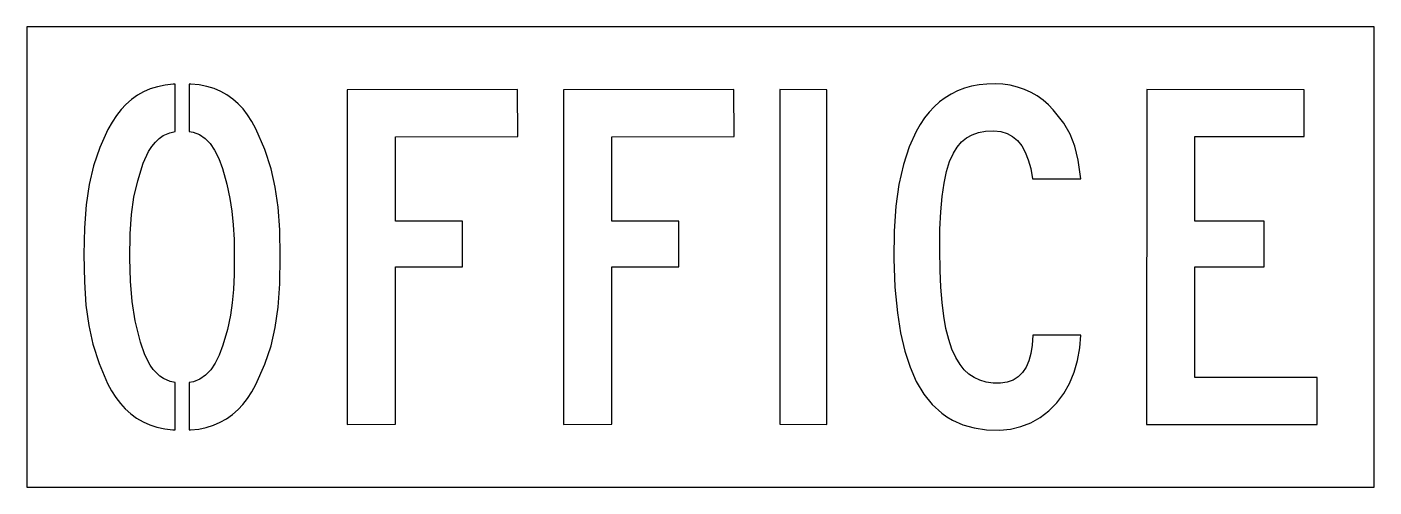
# Model space of a CAD drawing. Header units: inches. Extents: x 0 to 48.2, y 0 to 16.5.
import ezdxf

# ---------------------------------------------------------------- set-up
doc = ezdxf.new("R2010")
doc.units = ezdxf.units.IN
doc.layers.add('CUT', color=1, linetype='CONTINUOUS')
doc.layers.add('SHEET', color=8, linetype='CONTINUOUS')

msp = doc.modelspace()

# ---------------------------------------------------------------- linework, layer by layer
at = {"layer": 'CUT'}
for points in [[(2.041, 8.335), (2.057, 7.355), (2.113, 6.525), (2.212, 5.794), (2.358, 5.129), (2.581, 4.436), (2.891, 3.715), (3.034, 3.45), (3.187, 3.21), (3.35, 2.993), (3.521, 2.802), (3.719, 2.621), (3.93, 2.466), (4.157, 2.335), (4.397, 2.23), (4.656, 2.147), (4.934, 2.088), (5.23, 2.052), (5.307, 2.049), (5.307, 3.752), (5.132, 3.788), (4.894, 3.892), (4.76, 3.982), (4.636, 4.092), (4.521, 4.222), (4.414, 4.372), (4.224, 4.738), (4.063, 5.196), (3.882, 5.966), (3.769, 6.656), (3.704, 7.38), (3.683, 8.208), (3.698, 9.078), (3.746, 9.778), (3.833, 10.396), (3.968, 10.983), (4.163, 11.609), (4.357, 12.033), (4.473, 12.215), (4.599, 12.37), (4.738, 12.5), (4.885, 12.603), (5.119, 12.708), (5.307, 12.749), (5.307, 14.45), (5.238, 14.447), (4.946, 14.413), (4.672, 14.356), (4.418, 14.277), (4.179, 14.175), (3.955, 14.049), (3.744, 13.898), (3.547, 13.722), (3.371, 13.533), (3.205, 13.32), (3.048, 13.083), (2.897, 12.817), (2.605, 12.177), (2.383, 11.514), (2.23, 10.851), (2.124, 10.12), (2.063, 9.294)], [(5.807, 2.047), (5.862, 2.049), (6.151, 2.082), (6.424, 2.138), (6.679, 2.217), (6.923, 2.322), (7.149, 2.45), (7.362, 2.602), (7.561, 2.779), (7.735, 2.967), (7.901, 3.18), (8.057, 3.417), (8.203, 3.677), (8.524, 4.402), (8.744, 5.064), (8.893, 5.727), (8.995, 6.455), (9.054, 7.284), (9.073, 8.265), (9.054, 9.225), (8.996, 10.036), (8.894, 10.755), (8.744, 11.416), (8.52, 12.1), (8.196, 12.85), (8.052, 13.112), (7.902, 13.346), (7.739, 13.558), (7.568, 13.743), (7.375, 13.915), (7.165, 14.064), (6.941, 14.188), (6.702, 14.288), (6.443, 14.365), (6.168, 14.419), (5.87, 14.451), (5.807, 14.452), (5.807, 12.752), (5.952, 12.727), (6.177, 12.637), (6.379, 12.5), (6.56, 12.316), (6.722, 12.082), (6.871, 11.783), (7.002, 11.427), (7.157, 10.867), (7.27, 10.35), (7.342, 9.89), (7.392, 9.405), (7.421, 8.872), (7.423, 7.624), (7.399, 7.081), (7.356, 6.608), (7.29, 6.168), (7.18, 5.656), (7.017, 5.086), (6.889, 4.735), (6.743, 4.442), (6.581, 4.203), (6.4, 4.014), (6.198, 3.873), (5.97, 3.778), (5.807, 3.748)], [(11.473, 2.25), (13.199, 2.252), (13.199, 7.893), (15.599, 7.893), (15.599, 9.534), (13.2, 9.535), (13.199, 12.563), (17.578, 12.565), (17.576, 14.25), (11.473, 14.248)], [(19.22, 2.25), (20.946, 2.252), (20.946, 7.893), (23.346, 7.893), (23.346, 9.534), (20.948, 9.535), (20.946, 12.563), (25.325, 12.565), (25.323, 14.25), (19.22, 14.248)], [(26.967, 2.253), (28.651, 2.25), (28.651, 14.249), (26.969, 14.25)], [(31.053, 8.19), (31.091, 7.174), (31.177, 6.252), (31.291, 5.527), (31.441, 4.877), (31.629, 4.296), (31.855, 3.782), (32.12, 3.336), (32.423, 2.96), (32.764, 2.649), (32.95, 2.517), (33.149, 2.4), (33.523, 2.235), (33.93, 2.121), (34.374, 2.055), (34.847, 2.04), (35.233, 2.079), (35.604, 2.168), (35.958, 2.308), (36.29, 2.496), (36.604, 2.738), (36.888, 3.026), (37.134, 3.354), (37.343, 3.72), (37.511, 4.117), (37.634, 4.541), (37.713, 4.988), (37.746, 5.45), (36.023, 5.45), (36.004, 5.088), (35.961, 4.789), (35.89, 4.523), (35.789, 4.294), (35.661, 4.103), (35.503, 3.95), (35.32, 3.838), (35.105, 3.763), (34.874, 3.728), (34.607, 3.729), (34.356, 3.763), (34.127, 3.829), (33.923, 3.925), (33.738, 4.05), (33.57, 4.208), (33.42, 4.396), (33.266, 4.651), (33.131, 4.951), (33.015, 5.297), (32.918, 5.689), (32.84, 6.128), (32.777, 6.622), (32.733, 7.167), (32.705, 7.771), (32.693, 8.509), (32.702, 9.243), (32.731, 9.869), (32.779, 10.415), (32.847, 10.892), (32.937, 11.31), (33.049, 11.669), (33.184, 11.97), (33.32, 12.191), (33.476, 12.374), (33.653, 12.522), (33.851, 12.635), (34.079, 12.716), (34.337, 12.763), (34.633, 12.776), (34.885, 12.748), (35.108, 12.68), (35.305, 12.573), (35.479, 12.424), (35.63, 12.235), (35.758, 12.008), (35.867, 11.735), (35.951, 11.429), (36.022, 11.05), (37.746, 11.05), (37.649, 11.722), (37.528, 12.229), (37.363, 12.651), (37.134, 13.043), (36.762, 13.53), (36.589, 13.71), (36.399, 13.873), (36.187, 14.024), (35.963, 14.152), (35.727, 14.258), (35.476, 14.344), (35.216, 14.406), (34.95, 14.444), (34.676, 14.46), (34.385, 14.452), (34.104, 14.423), (33.835, 14.372), (33.578, 14.3), (33.334, 14.206), (33.107, 14.094), (32.892, 13.962), (32.689, 13.81), (32.497, 13.638), (32.317, 13.446), (32.149, 13.235), (31.993, 13.004), (31.849, 12.753), (31.597, 12.198), (31.391, 11.562), (31.234, 10.851), (31.125, 10.069), (31.063, 9.174)], [(40.104, 2.25), (46.209, 2.25), (46.209, 3.933), (41.831, 3.935), (41.831, 7.893), (44.313, 7.893), (44.314, 9.532), (41.831, 9.535), (41.831, 12.565), (45.746, 12.566), (45.746, 14.249), (40.106, 14.25)]]:
    msp.add_lwpolyline(points, close=True, dxfattribs=at)
at = {"layer": 'SHEET'}
msp.add_lwpolyline([(0, 0), (48.25, 0), (48.25, 16.5), (0, 16.5)], close=True, dxfattribs=at)

doc.saveas('drawing.dxf')
